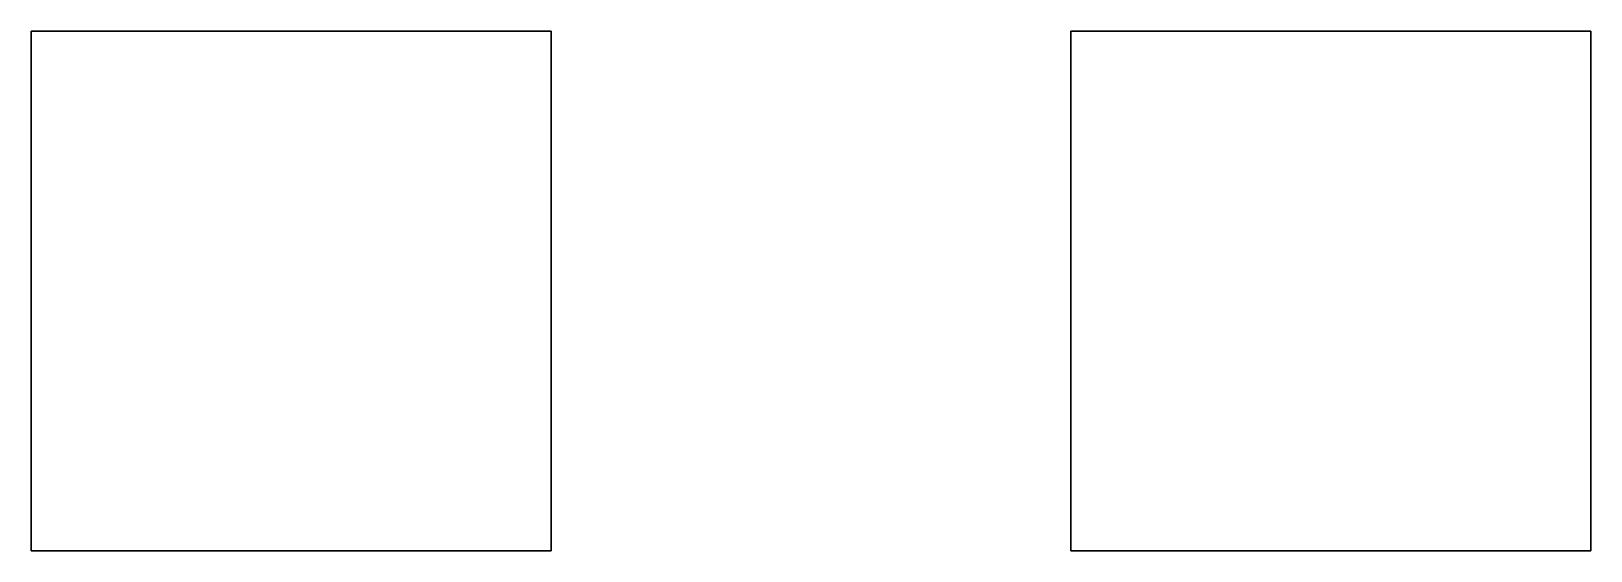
# Model space of a CAD drawing. Header units: millimetres. Extents: x -42 to 47, y -157 to 79.
# Drawn here: x 44.25 to 47.25, y 77.63 to 78.63 of the extents above; entities that cross this region are included whole.
import ezdxf

# ---------------------------------------------------------------- set-up
doc = ezdxf.new("R2010")
doc.units = ezdxf.units.MM

msp = doc.modelspace()

# ---------------------------------------------------------------- linework, layer by layer
for points in [[(45.25, 78.63, 1), (45.25, 78.63), (44.25, 78.63), (44.25, 78.63, 1)], [(45.25, 78.63), (45.25, 77.63), (44.25, 77.63), (44.25, 78.63)], [(44.25, 78.63), (44.25, 77.63), (44.25, 77.63, 1), (44.25, 78.63, 1)], [(44.25, 78.63, 1), (44.25, 77.63, 1), (45.25, 77.63, 1), (45.25, 78.63, 1)], [(45.25, 77.63, 1), (45.25, 77.63), (45.25, 78.63), (45.25, 78.63, 1)], [(47.25, 78.63), (47.25, 77.63), (46.25, 77.63), (46.25, 78.63)], [(46.25, 78.63), (46.25, 77.63), (47.25, 77.63), (47.25, 78.63)], [(44.25, 77.63, 1), (44.25, 77.63), (45.25, 77.63), (45.25, 77.63, 1)]]:
    msp.add_3dface(points)

doc.saveas('drawing.dxf')
